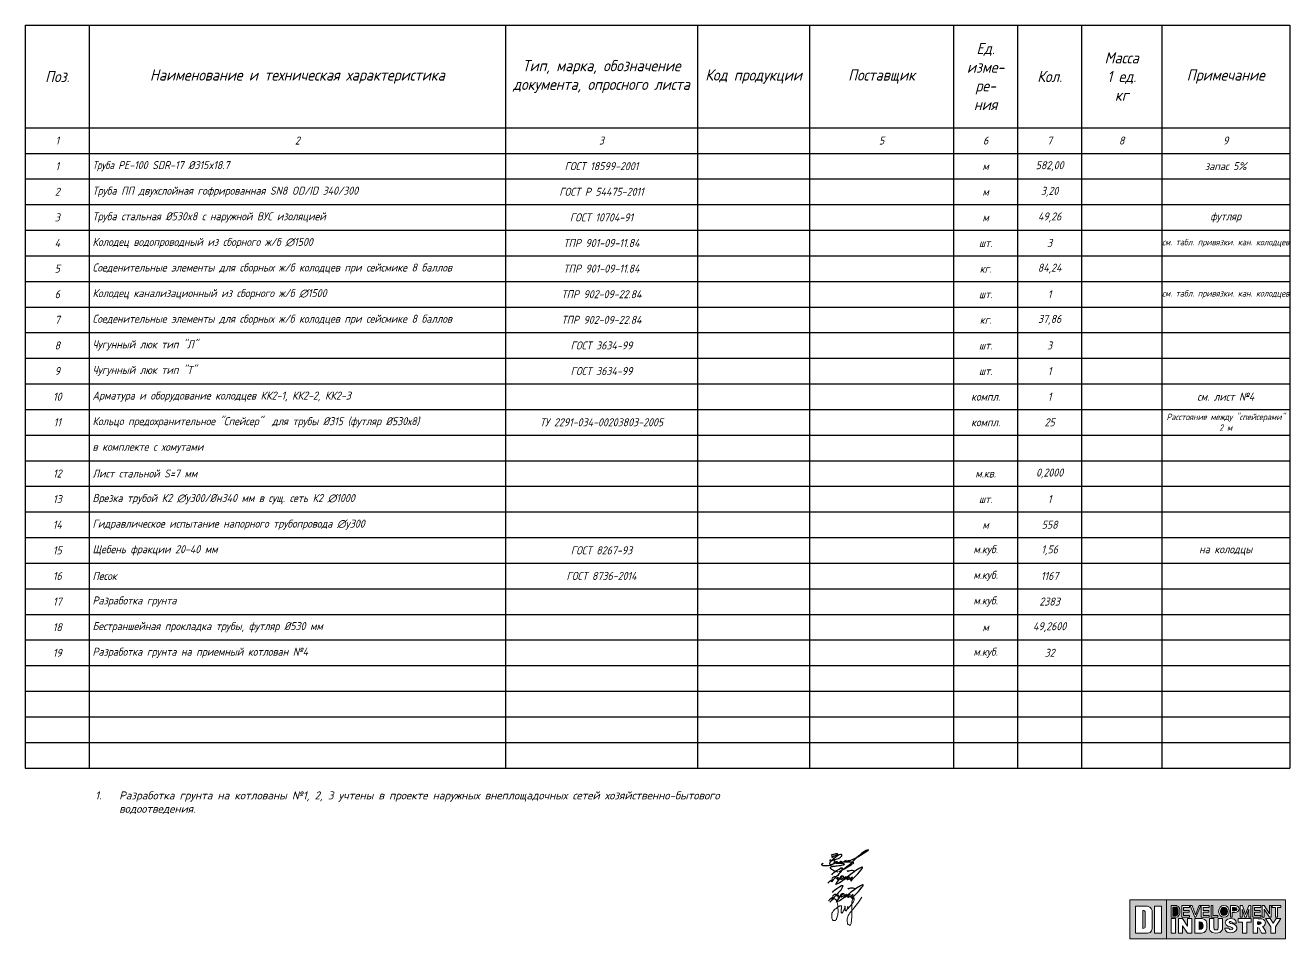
# Model space of a CAD drawing. Header units: millimetres. Extents: x 41097286 to 44249727, y 21258419 to 22595975.
# Drawn here: x 43472605 to 43670105, y 21995593 to 22138246 of the extents above; entities that cross this region are included whole.
import ezdxf

# ---------------------------------------------------------------- set-up
doc = ezdxf.new("R2010")
doc.units = ezdxf.units.MM
for name, color, linetype in [('ВК_text', 7, 'Continuous'), ('Слой 2', 7, 'Continuous'), ('ШРИФТЫ', 7, 'Continuous')]:
    doc.layers.add(name, color=color, linetype=linetype)
doc.styles.add('note', font='isocpeur.ttf', dxfattribs={"width": 0.9, "oblique": 15})
doc.styles.get("Standard").update_dxf_attribs({"font": 'isocpeui.ttf'})

# ---------------------------------------------------------------- blocks, each defined once
blk = doc.blocks.new('DI')
at = {"layer": 'Слой 2', "true_color": 0xf7931d}
h = blk.add_hatch(color=30, dxfattribs=at)
h.dxf.hatch_style = 2
h.paths.add_polyline_path([(-1796, 420), (-1796, -450), (-975, -450), (-975, 420)])
edge = h.paths.add_edge_path()
edge.add_spline(control_points=[(-1300, -226), (-1300, -226), (-1303, -324), (-1401, -324), (-1498, -324), (-1668, -324), (-1668, -324), (-1668, -324), (-1668, 277), (-1668, 277), (-1668, 277), (-1399, 277), (-1399, 277), (-1399, 277), (-1300, 255), (-1300, 186), (-1300, 116), (-1300, -226), (-1300, -226)], knot_values=[0, 0, 0, 0, 1, 1, 1, 2, 2, 2, 3, 3, 3, 4, 4, 4, 5, 5, 5, 6, 6, 6, 6], degree=3, periodic=0)
h.paths.add_polyline_path([(-1087, -324), (-1243, -324), (-1243, 277), (-1087, 277)])
at = {"layer": 'Слой 2', "true_color": 0x231f20}
h = blk.add_hatch(color=250, dxfattribs=at)
h.dxf.hatch_style = 2
h.paths.add_polyline_path([(-975, 420), (-975, -450), (1699, -450), (1699, 420)])
h.paths.add_polyline_path([(1176, 292), (1217, 292), (1335, 110), (1335, 292), (1373, 292), (1373, 32), (1338, 32), (1217, 215), (1217, 32), (1176, 32)])
h.paths.add_polyline_path([(682, 292), (732, 292), (800, 97), (874, 292), (916, 292), (916, 32), (877, 32), (877, 215), (815, 32), (787, 32), (722, 215), (722, 32), (682, 32)])
edge = h.paths.add_edge_path()
edge.add_spline(control_points=[(465, 292), (465, 292), (583, 292), (583, 292), (583, 292), (654, 282), (654, 225), (654, 167), (623, 138), (551, 139), (502, 140), (502, 140), (502, 140), (502, 140), (502, 32), (502, 32), (502, 32), (465, 32), (465, 32), (465, 32), (465, 292), (465, 292)], knot_values=[0, 0, 0, 0, 1, 1, 1, 2, 2, 2, 3, 3, 3, 4, 4, 4, 5, 5, 5, 6, 6, 6, 7, 7, 7, 7], degree=3, periodic=0)
h.paths.add_polyline_path([(28, 292), (66, 292), (66, 69), (177, 69), (177, 32), (28, 32)])
h.paths.add_polyline_path([(-401, 292), (-326, 86), (-242, 292), (-203, 292), (-313, 32), (-339, 32), (-442, 292)])
h.paths.add_polyline_path([(-634, 292), (-457, 292), (-457, 252), (-596, 251), (-596, 186), (-466, 186), (-466, 146), (-596, 146), (-596, 69), (-457, 69), (-457, 32), (-634, 32)])
h.paths.add_polyline_path([(-775, -324), (-872, -324), (-872, 1), (-775, 1)])
edge = h.paths.add_edge_path()
edge.add_spline(control_points=[(-761, 32), (-830, 32), (-872, 32), (-872, 32), (-872, 32), (-872, 292), (-872, 292), (-872, 292), (-753, 292), (-753, 292), (-753, 292), (-678, 277), (-678, 207), (-678, 136), (-678, 112), (-678, 112), (-678, 112), (-693, 32), (-761, 32)], knot_values=[0, 0, 0, 0, 1, 1, 1, 2, 2, 2, 3, 3, 3, 4, 4, 4, 5, 5, 5, 6, 6, 6, 6], degree=3, periodic=0)
h.paths.add_polyline_path([(-409, -324), (-500, -324), (-612, -162), (-612, -324), (-704, -324), (-704, 1), (-615, 1), (-500, -172), (-500, 1), (-409, 1)])
edge = h.paths.add_edge_path()
edge.add_spline(control_points=[(-68, -224), (-68, -224), (-90, -324), (-186, -324), (-282, -324), (-342, -324), (-342, -324), (-342, -324), (-342, 0), (-342, 0), (-342, 0), (-173, 0), (-173, 0), (-173, 0), (-68, -18), (-68, -106), (-68, -194), (-68, -224), (-68, -224)], knot_values=[0, 0, 0, 0, 1, 1, 1, 2, 2, 2, 3, 3, 3, 4, 4, 4, 5, 5, 5, 6, 6, 6, 6], degree=3, periodic=0)
h.paths.add_polyline_path([(-16, 252), (-155, 251), (-155, 186), (-26, 186), (-26, 146), (-155, 146), (-155, 69), (-16, 69), (-16, 32), (-193, 32), (-193, 292), (-16, 292)])
edge = h.paths.add_edge_path()
edge.add_spline(control_points=[(282, -225), (282, -225), (282, -324), (136, -324), (-10, -324), (-10, -225), (-10, -225), (-10, -225), (-10, 0), (-10, 0), (-10, 0), (88, 0), (88, 0), (88, 0), (88, -149), (88, -202), (88, -255), (136, -254), (136, -254), (136, -254), (185, -255), (185, -202), (185, -149), (185, 0), (185, 0), (185, 0), (282, 0), (282, 0), (282, 0), (282, -225), (282, -225)], knot_values=[0, 0, 0, 0, 1, 1, 1, 2, 2, 2, 3, 3, 3, 4, 4, 4, 5, 5, 5, 6, 6, 6, 7, 7, 7, 8, 8, 8, 9, 9, 9, 10, 10, 10, 10], degree=3, periodic=0)
edge = h.paths.add_edge_path()
edge.add_spline(control_points=[(196, 164), (196, 237), (250, 296), (316, 296), (383, 296), (436, 237), (436, 164), (436, 91), (383, 32), (316, 32), (250, 32), (196, 91), (196, 164)], knot_values=[0, 0, 0, 0, 1, 1, 1, 2, 2, 2, 3, 3, 3, 4, 4, 4, 4], degree=3, periodic=0)
edge = h.paths.add_edge_path()
edge.add_spline(control_points=[(608, -212), (606, -232), (594, -321), (463, -321), (332, -321), (334, -212), (334, -212), (334, -212), (426, -210), (426, -210), (426, -210), (437, -253), (471, -254), (518, -254), (513, -228), (513, -228), (513, -228), (521, -198), (463, -184), (361, -184), (345, -93), (345, -93), (345, -93), (346, 1), (471, 1), (596, 1), (595, -99), (595, -99), (595, -99), (505, -99), (505, -99), (505, -99), (507, -67), (471, -63), (435, -58), (443, -67), (437, -76), (431, -86), (427, -104), (504, -116), (582, -116), (609, -192), (608, -212)], knot_values=[0, 0, 0, 0, 1, 1, 1, 2, 2, 2, 3, 3, 3, 4, 4, 4, 5, 5, 5, 6, 6, 6, 7, 7, 7, 8, 8, 8, 9, 9, 9, 10, 10, 10, 11, 11, 11, 12, 12, 12, 13, 13, 13, 14, 14, 14, 14], degree=3, periodic=0)
h.paths.add_polyline_path([(924, -81), (826, -81), (826, -324), (779, -324), (732, -324), (732, -81), (634, -81), (634, 0), (779, 0), (924, 0)])
h.paths.add_polyline_path([(962, 292), (1140, 292), (1140, 252), (1000, 251), (1000, 186), (1130, 186), (1130, 146), (1000, 146), (1000, 69), (1140, 69), (1140, 32), (962, 32)])
edge = h.paths.add_edge_path()
edge.add_spline(control_points=[(1157, -324), (1157, -324), (1118, -196), (1071, -196), (1071, -236), (1071, -324), (1071, -324), (1071, -324), (969, -324), (969, -324), (969, -324), (969, -321), (969, -321), (969, -321), (969, 0), (969, 0), (969, 0), (1082, -1), (1082, -1), (1082, -1), (1155, 6), (1200, -19), (1223, -31), (1247, -63), (1247, -92), (1247, -109), (1242, -126), (1234, -138), (1214, -171), (1181, -180), (1181, -180), (1181, -180), (1254, -258), (1259, -324), (1196, -324), (1157, -324), (1157, -324)], knot_values=[0, 0, 0, 0, 1, 1, 1, 2, 2, 2, 3, 3, 3, 4, 4, 4, 5, 5, 5, 6, 6, 6, 7, 7, 7, 8, 8, 8, 9, 9, 9, 10, 10, 10, 11, 11, 11, 12, 12, 12, 12], degree=3, periodic=0)
h.paths.add_polyline_path([(1473, -181), (1473, -324), (1422, -324), (1371, -324), (1371, -181), (1248, 1), (1356, 1), (1422, -99), (1488, 1), (1596, 1)])
h.paths.add_polyline_path([(1596, 254), (1516, 254), (1516, 32), (1474, 32), (1474, 254), (1399, 254), (1399, 292), (1596, 292)])
at = {"layer": 'Слой 2', "true_color": 0xf7931d}
h = blk.add_hatch(color=30, dxfattribs=at)
h.dxf.hatch_style = 2
edge = h.paths.add_edge_path()
edge.add_spline(control_points=[(-1508, 186), (-1508, 186), (-1508, -223), (-1508, -223), (-1460, -223), (-1457, -193), (-1457, -193), (-1457, -193), (-1457, 119), (-1457, 156), (-1457, 192), (-1508, 186), (-1508, 186)], knot_values=[0, 0, 0, 0, 1, 1, 1, 2, 2, 2, 3, 3, 3, 4, 4, 4, 4], degree=3, periodic=0)
at = {"layer": 'Слой 2', "true_color": 0x231f20}
h = blk.add_hatch(color=250, dxfattribs=at)
h.dxf.hatch_style = 2
edge = h.paths.add_edge_path()
edge.add_spline(control_points=[(-758, 258), (-758, 258), (-836, 258), (-836, 258), (-836, 258), (-836, 66), (-836, 66), (-836, 66), (-808, 66), (-764, 66), (-719, 66), (-709, 125), (-709, 125), (-709, 125), (-709, 143), (-709, 195), (-709, 247), (-758, 258), (-758, 258)], knot_values=[0, 0, 0, 0, 1, 1, 1, 2, 2, 2, 3, 3, 3, 4, 4, 4, 5, 5, 5, 6, 6, 6, 6], degree=3, periodic=0)
h = blk.add_hatch(color=250, dxfattribs=at)
h.dxf.hatch_style = 2
edge = h.paths.add_edge_path()
edge.add_spline(control_points=[(316, 260), (274, 260), (240, 217), (240, 164), (240, 111), (274, 68), (316, 68), (358, 68), (392, 111), (392, 164), (392, 217), (358, 260), (316, 260)], knot_values=[0, 0, 0, 0, 1, 1, 1, 2, 2, 2, 3, 3, 3, 4, 4, 4, 4], degree=3, periodic=0)
h = blk.add_hatch(color=250, dxfattribs=at)
h.dxf.hatch_style = 2
edge = h.paths.add_edge_path()
edge.add_spline(control_points=[(614, 214), (614, 266), (504, 250), (504, 250), (504, 250), (504, 177), (504, 177), (504, 177), (614, 161), (614, 214)], knot_values=[0, 0, 0, 0, 1, 1, 1, 2, 2, 2, 3, 3, 3, 3], degree=3, periodic=0)
h = blk.add_hatch(color=250, dxfattribs=at)
h.dxf.hatch_style = 2
edge = h.paths.add_edge_path()
edge.add_spline(control_points=[(-244, -72), (-244, -72), (-244, -244), (-244, -244), (-172, -244), (-155, -219), (-155, -158), (-155, -57), (-244, -72), (-244, -72)], knot_values=[0, 0, 0, 0, 1, 1, 1, 2, 2, 2, 3, 3, 3, 3], degree=3, periodic=0)
h = blk.add_hatch(color=250, dxfattribs=at)
h.dxf.hatch_style = 2
edge = h.paths.add_edge_path()
edge.add_spline(control_points=[(1068, -71), (1068, -71), (1068, -127), (1068, -127), (1068, -127), (1151, -138), (1151, -99), (1151, -60), (1068, -71), (1068, -71)], knot_values=[0, 0, 0, 0, 1, 1, 1, 2, 2, 2, 3, 3, 3, 3], degree=3, periodic=0)
at = {"layer": 'Слой 2', "lineweight": 0}
for points in [[(-1796, 420), (-1796, -450), (-975, -450), (-975, 420), (-1796, 420)], [(-975, 420), (-975, -450), (1699, -450), (1699, 420), (-975, 420)], [(-634, 292), (-457, 292), (-457, 252), (-596, 251), (-596, 186), (-466, 186), (-466, 146), (-596, 146), (-596, 69), (-457, 69), (-457, 32), (-634, 32), (-634, 292)], [(-401, 292), (-326, 86), (-242, 292), (-203, 292), (-313, 32), (-339, 32), (-442, 292), (-401, 292)], [(-16, 252), (-155, 251), (-155, 186), (-26, 186), (-26, 146), (-155, 146), (-155, 69), (-16, 69), (-16, 32), (-193, 32), (-193, 292), (-16, 292), (-16, 252)], [(28, 292), (66, 292), (66, 69), (177, 69), (177, 32), (28, 32), (28, 292)], [(682, 292), (732, 292), (800, 97), (874, 292), (916, 292), (916, 32), (877, 32), (877, 215), (815, 32), (787, 32), (722, 215), (722, 32), (682, 32), (682, 292)], [(962, 292), (1140, 292), (1140, 252), (1000, 251), (1000, 186), (1130, 186), (1130, 146), (1000, 146), (1000, 69), (1140, 69), (1140, 32), (962, 32), (962, 292)], [(1176, 292), (1217, 292), (1335, 110), (1335, 292), (1373, 292), (1373, 32), (1338, 32), (1217, 215), (1217, 32), (1176, 32), (1176, 292)], [(1596, 254), (1516, 254), (1516, 32), (1474, 32), (1474, 254), (1399, 254), (1399, 292), (1596, 292), (1596, 254)], [(-1087, -324), (-1243, -324), (-1243, 277), (-1087, 277), (-1087, -324)], [(-775, -324), (-872, -324), (-872, 1), (-775, 1), (-775, -324)], [(-409, -324), (-500, -324), (-612, -162), (-612, -324), (-704, -324), (-704, 1), (-615, 1), (-500, -172), (-500, 1), (-409, 1), (-409, -324)], [(924, -81), (826, -81), (826, -324), (779, -324), (732, -324), (732, -81), (634, -81), (634, 0), (779, 0), (924, 0), (924, -81)], [(1473, -181), (1473, -324), (1422, -324), (1371, -324), (1371, -181), (1248, 1), (1356, 1), (1422, -99), (1488, 1), (1596, 1), (1473, -181)]]:
    blk.add_lwpolyline(points, dxfattribs=at)
for points, knots in [([(-761, 32), (-830, 32), (-872, 32), (-872, 32), (-872, 32), (-872, 292), (-872, 292), (-872, 292), (-753, 292), (-753, 292), (-753, 292), (-678, 277), (-678, 207), (-678, 136), (-678, 112), (-678, 112), (-678, 112), (-693, 32), (-761, 32)], [0, 0, 0, 0, 1, 1, 1, 2, 2, 2, 3, 3, 3, 4, 4, 4, 5, 5, 5, 6, 6, 6, 6]), ([(196, 164), (196, 237), (250, 296), (316, 296), (383, 296), (436, 237), (436, 164), (436, 91), (383, 32), (316, 32), (250, 32), (196, 91), (196, 164)], [0, 0, 0, 0, 1, 1, 1, 2, 2, 2, 3, 3, 3, 4, 4, 4, 4]), ([(465, 292), (465, 292), (583, 292), (583, 292), (583, 292), (654, 282), (654, 225), (654, 167), (623, 138), (551, 139), (502, 140), (502, 140), (502, 140), (502, 140), (502, 32), (502, 32), (502, 32), (465, 32), (465, 32), (465, 32), (465, 292), (465, 292)], [0, 0, 0, 0, 1, 1, 1, 2, 2, 2, 3, 3, 3, 4, 4, 4, 5, 5, 5, 6, 6, 6, 7, 7, 7, 7]), ([(-1300, -226), (-1300, -226), (-1303, -324), (-1401, -324), (-1498, -324), (-1668, -324), (-1668, -324), (-1668, -324), (-1668, 277), (-1668, 277), (-1668, 277), (-1399, 277), (-1399, 277), (-1399, 277), (-1300, 255), (-1300, 186), (-1300, 116), (-1300, -226), (-1300, -226)], [0, 0, 0, 0, 1, 1, 1, 2, 2, 2, 3, 3, 3, 4, 4, 4, 5, 5, 5, 6, 6, 6, 6]), ([(-1508, 186), (-1508, 186), (-1508, -223), (-1508, -223), (-1460, -223), (-1457, -193), (-1457, -193), (-1457, -193), (-1457, 119), (-1457, 156), (-1457, 192), (-1508, 186), (-1508, 186)], [0, 0, 0, 0, 1, 1, 1, 2, 2, 2, 3, 3, 3, 4, 4, 4, 4]), ([(-758, 258), (-758, 258), (-836, 258), (-836, 258), (-836, 258), (-836, 66), (-836, 66), (-836, 66), (-808, 66), (-764, 66), (-719, 66), (-709, 125), (-709, 125), (-709, 125), (-709, 143), (-709, 195), (-709, 247), (-758, 258), (-758, 258)], [0, 0, 0, 0, 1, 1, 1, 2, 2, 2, 3, 3, 3, 4, 4, 4, 5, 5, 5, 6, 6, 6, 6]), ([(-68, -224), (-68, -224), (-90, -324), (-186, -324), (-282, -324), (-342, -324), (-342, -324), (-342, -324), (-342, 0), (-342, 0), (-342, 0), (-173, 0), (-173, 0), (-173, 0), (-68, -18), (-68, -106), (-68, -194), (-68, -224), (-68, -224)], [0, 0, 0, 0, 1, 1, 1, 2, 2, 2, 3, 3, 3, 4, 4, 4, 5, 5, 5, 6, 6, 6, 6]), ([(282, -225), (282, -225), (282, -324), (136, -324), (-10, -324), (-10, -225), (-10, -225), (-10, -225), (-10, 0), (-10, 0), (-10, 0), (88, 0), (88, 0), (88, 0), (88, -149), (88, -202), (88, -255), (136, -254), (136, -254), (136, -254), (185, -255), (185, -202), (185, -149), (185, 0), (185, 0), (185, 0), (282, 0), (282, 0), (282, 0), (282, -225), (282, -225)], [0, 0, 0, 0, 1, 1, 1, 2, 2, 2, 3, 3, 3, 4, 4, 4, 5, 5, 5, 6, 6, 6, 7, 7, 7, 8, 8, 8, 9, 9, 9, 10, 10, 10, 10]), ([(316, 260), (274, 260), (240, 217), (240, 164), (240, 111), (274, 68), (316, 68), (358, 68), (392, 111), (392, 164), (392, 217), (358, 260), (316, 260)], [0, 0, 0, 0, 1, 1, 1, 2, 2, 2, 3, 3, 3, 4, 4, 4, 4]), ([(608, -212), (606, -232), (594, -321), (463, -321), (332, -321), (334, -212), (334, -212), (334, -212), (426, -210), (426, -210), (426, -210), (437, -253), (471, -254), (518, -254), (513, -228), (513, -228), (513, -228), (521, -198), (463, -184), (361, -184), (345, -93), (345, -93), (345, -93), (346, 1), (471, 1), (596, 1), (595, -99), (595, -99), (595, -99), (505, -99), (505, -99), (505, -99), (507, -67), (471, -63), (435, -58), (443, -67), (437, -76), (431, -86), (427, -104), (504, -116), (582, -116), (609, -192), (608, -212)], [0, 0, 0, 0, 1, 1, 1, 2, 2, 2, 3, 3, 3, 4, 4, 4, 5, 5, 5, 6, 6, 6, 7, 7, 7, 8, 8, 8, 9, 9, 9, 10, 10, 10, 11, 11, 11, 12, 12, 12, 13, 13, 13, 14, 14, 14, 14]), ([(614, 214), (614, 266), (504, 250), (504, 250), (504, 250), (504, 177), (504, 177), (504, 177), (614, 161), (614, 214)], [0, 0, 0, 0, 1, 1, 1, 2, 2, 2, 3, 3, 3, 3]), ([(1157, -324), (1157, -324), (1118, -196), (1071, -196), (1071, -236), (1071, -324), (1071, -324), (1071, -324), (969, -324), (969, -324), (969, -324), (969, -321), (969, -321), (969, -321), (969, 0), (969, 0), (969, 0), (1082, -1), (1082, -1), (1082, -1), (1155, 6), (1200, -19), (1223, -31), (1247, -63), (1247, -92), (1247, -109), (1242, -126), (1234, -138), (1214, -171), (1181, -180), (1181, -180), (1181, -180), (1254, -258), (1259, -324), (1196, -324), (1157, -324), (1157, -324)], [0, 0, 0, 0, 1, 1, 1, 2, 2, 2, 3, 3, 3, 4, 4, 4, 5, 5, 5, 6, 6, 6, 7, 7, 7, 8, 8, 8, 9, 9, 9, 10, 10, 10, 11, 11, 11, 12, 12, 12, 12]), ([(-244, -72), (-244, -72), (-244, -244), (-244, -244), (-172, -244), (-155, -219), (-155, -158), (-155, -57), (-244, -72), (-244, -72)], [0, 0, 0, 0, 1, 1, 1, 2, 2, 2, 3, 3, 3, 3]), ([(1068, -71), (1068, -71), (1068, -127), (1068, -127), (1068, -127), (1151, -138), (1151, -99), (1151, -60), (1068, -71), (1068, -71)], [0, 0, 0, 0, 1, 1, 1, 2, 2, 2, 3, 3, 3, 3])]:
    blk.add_open_spline(points, degree=3, knots=knots, dxfattribs=at)
blk = doc.blocks.new('5')
at = {"color": 160, "lineweight": 9}
for points in [[(39.23, -189.08), (39.76, -188.41), (40.36, -187.75), (41.66, -186.81), (42.34, -186.4), (43.34, -185.76), (44.34, -185.16), (44.67, -185.03), (44.9, -185.04), (45.04, -185.15), (45.1, -185.32), (45.09, -185.58), (45.02, -185.86), (44.86, -186.29), (44.45, -187.02), (43.98, -187.68), (43.24, -188.58), (42.57, -189.39), (41.87, -190.09), (40.04, -191.87), (38.96, -193.07), (39.29, -192.63), (39.49, -192.28), (39.54, -192.07), (39.53, -191.95), (39.47, -191.93), (39.41, -191.94), (39.19, -192.04), (38.24, -192.76), (37.74, -193.14), (37.02, -193.85)], [(41.82, -191.26), (41.9, -191.01), (42.01, -190.89), (42.19, -190.73), (42.45, -190.62), (42.6, -190.56), (42.78, -190.55), (42.84, -190.58), (42.85, -190.64), (42.76, -190.73), (42.53, -190.92), (42.39, -191.03), (42.27, -191.24), (42.25, -191.4), (42.29, -191.55), (42.43, -191.58), (42.58, -191.57), (42.78, -191.49), (43.73, -191.03), (44.29, -190.72), (44.73, -190.47), (45.11, -189.89), (44.4, -190.66), (44.15, -191.16), (44.08, -191.37), (44.14, -191.52), (44.31, -191.59), (44.49, -191.57), (44.72, -191.48), (45.27, -191.2), (47.37, -190.1), (46.71, -190.79), (46.34, -191.29), (46.22, -191.59), (46.28, -191.75), (46.46, -191.75), (46.7, -191.64), (48.27, -190.85), (49.25, -190.15), (48.37, -190.92), (48.01, -191.31), (47.87, -191.64), (47.92, -191.76), (48.15, -191.8), (48.37, -191.73), (49.17, -191.35), (50.97, -190.29), (49.98, -191.13), (49.68, -191.48), (49.63, -191.73), (49.78, -191.86), (50.01, -191.81), (50.32, -191.69), (51.49, -191.2), (50.64, -191.82), (50.28, -192.18), (50.16, -192.37), (50.22, -192.48), (50.36, -192.47), (50.48, -192.38), (51.49, -191.2), (53.1, -189.55), (54.16, -188.46), (55.03, -187.41), (56, -186.15), (56.53, -185.47), (56.74, -185.12), (56.82, -184.86), (56.78, -184.77), (56.65, -184.73), (56.32, -184.77), (55.96, -184.89), (55.16, -185.31), (52.92, -186.63), (51.25, -187.88), (49.8, -188.97), (47.81, -190.6), (45.44, -192.38), (44.48, -193.01), (43.57, -193.59), (42.83, -194.01), (42.17, -194.3), (41.51, -194.54), (41.97, -193.88), (43.38, -191.8), (44.09, -190.6), (44.38, -190.05), (44.56, -189.85), (44.76, -189.74), (45.04, -189.65), (45.29, -189.63), (45.51, -189.71), (45.68, -189.88), (45.76, -190.12), (45.77, -190.4), (45.81, -190.55), (45.86, -190.69), (45.97, -190.87), (46.25, -190.99), (46.61, -191.04), (46.92, -191)], [(47.96, -186.69), (48.2, -186.89), (48.49, -186.92), (48.76, -186.88), (49.18, -186.72), (49.69, -186.53), (50.36, -186.48), (50.78, -186.45), (51.36, -186.62), (51.82, -186.75)], [(39.35, -191.18), (39.63, -190.79), (40.03, -190.49), (40.34, -190.27), (40.67, -190.11), (41, -190), (41.19, -190), (41.32, -190.12), (41.34, -190.26), (41.39, -190.56)]]:
    blk.add_lwpolyline(points, dxfattribs=at)
at = {"color": 160}
for points in [[(39.23, -189.08), (39.76, -188.41), (40.36, -187.75), (41.66, -186.81), (42.34, -186.4), (43.34, -185.76), (44.34, -185.16), (44.67, -185.03), (44.9, -185.04), (45.04, -185.15), (45.1, -185.32), (45.09, -185.58), (45.02, -185.86), (44.86, -186.29), (44.45, -187.02), (43.98, -187.68), (43.24, -188.58), (42.57, -189.39), (41.87, -190.09), (40.04, -191.87), (38.96, -193.07), (39.29, -192.63), (39.49, -192.28), (39.54, -192.07), (39.53, -191.95), (39.47, -191.93), (39.41, -191.94), (39.19, -192.04), (38.24, -192.76), (37.74, -193.14), (37.02, -193.85)], [(41.82, -191.26), (41.9, -191.01), (42.01, -190.89), (42.19, -190.73), (42.45, -190.62), (42.6, -190.56), (42.78, -190.55), (42.84, -190.58), (42.85, -190.64), (42.76, -190.73), (42.53, -190.92), (42.39, -191.03), (42.27, -191.24), (42.25, -191.4), (42.29, -191.55), (42.43, -191.58), (42.58, -191.57), (42.78, -191.49), (43.73, -191.03), (44.29, -190.72), (44.73, -190.47), (45.11, -189.89), (44.4, -190.66), (44.15, -191.16), (44.08, -191.37), (44.14, -191.52), (44.31, -191.59), (44.49, -191.57), (44.72, -191.48), (45.27, -191.2), (47.37, -190.1), (46.71, -190.79), (46.34, -191.29), (46.22, -191.59), (46.28, -191.75), (46.46, -191.75), (46.7, -191.64), (48.27, -190.85), (49.25, -190.15), (48.37, -190.92), (48.01, -191.31), (47.87, -191.64), (47.92, -191.76), (48.15, -191.8), (48.37, -191.73), (49.17, -191.35), (50.97, -190.29), (49.98, -191.13), (49.68, -191.48), (49.63, -191.73), (49.78, -191.86), (50.01, -191.81), (50.32, -191.69), (51.49, -191.2), (50.64, -191.82), (50.28, -192.18), (50.16, -192.37), (50.22, -192.48), (50.36, -192.47), (50.48, -192.38), (51.49, -191.2), (53.1, -189.55), (54.16, -188.46), (55.03, -187.41), (56, -186.15), (56.53, -185.47), (56.74, -185.12), (56.82, -184.86), (56.78, -184.77), (56.65, -184.73), (56.32, -184.77), (55.96, -184.89), (55.16, -185.31), (52.92, -186.63), (51.25, -187.88), (49.8, -188.97), (47.81, -190.6), (45.44, -192.38), (44.48, -193.01), (43.57, -193.59), (42.83, -194.01), (42.17, -194.3), (41.51, -194.54), (41.97, -193.88), (43.38, -191.8), (44.09, -190.6), (44.38, -190.05), (44.56, -189.85), (44.76, -189.74), (45.04, -189.65), (45.29, -189.63), (45.51, -189.71), (45.68, -189.88), (45.76, -190.12), (45.77, -190.4), (45.81, -190.55), (45.86, -190.69), (45.97, -190.87), (46.25, -190.99), (46.61, -191.04), (46.92, -191)], [(47.96, -186.69), (48.2, -186.89), (48.49, -186.92), (48.76, -186.88), (49.18, -186.72), (49.69, -186.53), (50.36, -186.48), (50.78, -186.45), (51.36, -186.62), (51.82, -186.75)], [(39.35, -191.18), (39.63, -190.79), (40.03, -190.49), (40.34, -190.27), (40.67, -190.11), (41, -190), (41.19, -190), (41.32, -190.12), (41.34, -190.26), (41.39, -190.56)]]:
    blk.add_lwpolyline(points, dxfattribs=at)
blk = doc.blocks.new('6')
at = {"color": 150, "lineweight": 9}
for points in [[(226.89, -190.1), (227.38, -189.81), (227.7, -189.66), (228.33, -189.46), (229.17, -189.28), (229.79, -189.18), (230.19, -189.16), (230.3, -189.19), (230.4, -189.23), (230.49, -189.29), (230.52, -189.36), (230.52, -189.43), (230.51, -189.52), (230.48, -189.6), (230.41, -189.72), (230.25, -189.87), (229.94, -190.1), (229.67, -190.24), (229.39, -190.4), (229.15, -190.53), (228.82, -190.66), (228.53, -190.75), (228.26, -190.81), (228, -190.86), (227.68, -190.93), (227.36, -191), (227.15, -191.04), (227.38, -191.16), (227.61, -191.33), (227.78, -191.45), (227.9, -191.55), (228.08, -191.75), (228.36, -192.1), (228.52, -192.38), (228.65, -192.78), (228.73, -193.32), (228.74, -193.65), (228.69, -194.01), (228.63, -194.31), (228.52, -194.66), (228.34, -194.95), (228.08, -195.33), (227.51, -195.79), (227.22, -195.99), (226.66, -196.15), (226.03, -196.27), (225.37, -196.34), (224.61, -196.39), (224.07, -196.45), (223.52, -196.47), (223.11, -196.46), (222.74, -196.45), (222.42, -196.39), (222.14, -196.3), (221.86, -196.2), (221.63, -196.06), (221.44, -195.9), (221.35, -195.7), (221.31, -195.52), (221.42, -195.27), (221.54, -195.14), (221.73, -195.04), (221.9, -194.95), (222.13, -194.92)], [(226.72, -193.23), (226.68, -193.11), (226.63, -193.06), (226.49, -192.99), (226.35, -192.95), (226.21, -192.98), (226.08, -193.04), (226.01, -193.18), (226.01, -193.34), (226.1, -193.43), (226.28, -193.47), (226.49, -193.46), (227.06, -193.36), (227.97, -193.15), (229.26, -192.72), (230.33, -192.36), (231.1, -192.11), (231.92, -191.65), (232.33, -191.33), (232.75, -190.93), (233.06, -190.55), (233.15, -190.34), (233.16, -190.14), (233.14, -189.99), (233.08, -189.91), (232.96, -189.81), (232.79, -189.76), (232.51, -189.73), (232.27, -189.78), (231.58, -190.01), (230.94, -190.36), (230.36, -190.72), (229.75, -191.19), (229.07, -191.72), (228.22, -192.43), (227.11, -193.47), (226.57, -194.03), (226.32, -194.29), (226.12, -194.54), (225.98, -194.78), (225.92, -195), (225.93, -195.16), (226.03, -195.35), (226.16, -195.47), (226.37, -195.56), (226.63, -195.6), (226.87, -195.6), (227.55, -195.42), (228.71, -195.06), (229.99, -194.6), (230.37, -194.41), (230.53, -194.28), (230.56, -194.22), (230.56, -194.17), (230.51, -194.13), (230.42, -194.08), (230.28, -194.06), (230.04, -194.06), (229.85, -194.08), (229.57, -194.15), (229.42, -194.22), (229.3, -194.31), (229.3, -194.44), (229.36, -194.58), (229.43, -194.65), (229.6, -194.72), (229.89, -194.81), (230.6, -194.87), (231.28, -194.83), (231.8, -194.79), (232.22, -194.79), (232.81, -194.82), (233.2, -194.85), (233.54, -194.9), (233.83, -194.98), (234.02, -195.05), (234.24, -195.17), (234.41, -195.29), (234.46, -195.43), (234.42, -195.57), (234.34, -195.68), (234.2, -195.8), (233.91, -195.93), (233.5, -196.08), (232.83, -196.26), (232.17, -196.37), (231.34, -196.48), (230.4, -196.57), (229.63, -196.67), (229, -196.72), (228.02, -196.84), (227.48, -196.91), (227.11, -196.98), (226.66, -197.09), (226.41, -197.19), (226.32, -197.34), (226.32, -197.49), (226.36, -197.67), (226.47, -197.85), (226.63, -198.03), (226.93, -198.35), (227.38, -198.61), (227.78, -198.82), (228.29, -199.03), (229.04, -199.29), (229.68, -199.51), (230.2, -199.67), (230.8, -199.85)], [(229.99, -194.6), (230.56, -194.54), (231.23, -194.38), (231.96, -194.15), (232.33, -194.04), (232.58, -193.96), (232.74, -193.9), (232.85, -193.85), (232.92, -193.8), (232.94, -193.77), (232.91, -193.74), (232.88, -193.73), (232.83, -193.75), (232.61, -193.84), (232.43, -193.91), (232.22, -193.97), (232.08, -194.01), (231.92, -194.1), (231.87, -194.22), (231.87, -194.33), (231.98, -194.37), (232.17, -194.4), (232.38, -194.39), (232.57, -194.35), (233.36, -194.18), (233.98, -193.96), (234.85, -193.59), (235.23, -193.42), (235.62, -193.32), (235.23, -193.42), (234.61, -193.69), (234.52, -193.75), (234.49, -193.83), (234.48, -193.9), (234.49, -193.95), (234.57, -194), (234.64, -194.02), (234.77, -194.04), (235.17, -194.04), (235.35, -193.99), (235.66, -193.9), (236.78, -193.48), (237.6, -193.17), (236.78, -193.48), (236.22, -193.69), (235.92, -193.83), (235.87, -193.88), (235.86, -193.92), (235.87, -193.97), (235.93, -193.99), (236.03, -193.98), (236.13, -193.95), (236.3, -193.86), (238.38, -193.04), (239.83, -192.4), (242.51, -191.12), (244.07, -190.18), (246.19, -188.78), (247.85, -187.72), (248.5, -187.24), (248.63, -187.13), (248.7, -187.03), (248.68, -186.99), (248.63, -186.98), (248.56, -186.98), (248.43, -187.01), (248.08, -187.14), (247.4, -187.47), (246.4, -188.04), (245.5, -188.65), (244.43, -189.42), (243.66, -190.04), (243.08, -190.61), (241.8, -191.76), (238.57, -194.77), (237.78, -195.51), (237.37, -195.89), (236.8, -196.32), (236.06, -196.96), (235.01, -197.77), (234.26, -198.35), (233.09, -199.18), (232.53, -199.63), (232.19, -199.85), (231.95, -199.9), (231.8, -199.86), (231.8, -199.7), (231.88, -199.58), (232.07, -199.43), (232.33, -199.26), (234.64, -198.06), (237.31, -196.55), (237.94, -196.15), (238.58, -195.73), (239.27, -195.29), (239.85, -194.98), (240.01, -194.87), (240.06, -194.79), (240.08, -194.72), (240.07, -194.67), (240.03, -194.6), (240, -194.57), (239.95, -194.53), (239.87, -194.5), (239.71, -194.43), (239.37, -194.37), (238.7, -194.31), (237.94, -194.29), (237.11, -194.27), (236.12, -194.25), (233.45, -194.15)]]:
    blk.add_lwpolyline(points, dxfattribs=at)
at = {"color": 150}
for points in [[(226.89, -190.1), (227.38, -189.81), (227.7, -189.66), (228.33, -189.46), (229.17, -189.28), (229.79, -189.18), (230.19, -189.16), (230.3, -189.19), (230.4, -189.23), (230.49, -189.29), (230.52, -189.36), (230.52, -189.43), (230.51, -189.52), (230.48, -189.6), (230.41, -189.72), (230.25, -189.87), (229.94, -190.1), (229.67, -190.24), (229.39, -190.4), (229.15, -190.53), (228.82, -190.66), (228.53, -190.75), (228.26, -190.81), (228, -190.86), (227.68, -190.93), (227.36, -191), (227.15, -191.04), (227.38, -191.16), (227.61, -191.33), (227.78, -191.45), (227.9, -191.55), (228.08, -191.75), (228.36, -192.1), (228.52, -192.38), (228.65, -192.78), (228.73, -193.32), (228.74, -193.65), (228.69, -194.01), (228.63, -194.31), (228.52, -194.66), (228.34, -194.95), (228.08, -195.33), (227.51, -195.79), (227.22, -195.99), (226.66, -196.15), (226.03, -196.27), (225.37, -196.34), (224.61, -196.39), (224.07, -196.45), (223.52, -196.47), (223.11, -196.46), (222.74, -196.45), (222.42, -196.39), (222.14, -196.3), (221.86, -196.2), (221.63, -196.06), (221.44, -195.9), (221.35, -195.7), (221.31, -195.52), (221.42, -195.27), (221.54, -195.14), (221.73, -195.04), (221.9, -194.95), (222.13, -194.92)], [(226.72, -193.23), (226.68, -193.11), (226.63, -193.06), (226.49, -192.99), (226.35, -192.95), (226.21, -192.98), (226.08, -193.04), (226.01, -193.18), (226.01, -193.34), (226.1, -193.43), (226.28, -193.47), (226.49, -193.46), (227.06, -193.36), (227.97, -193.15), (229.26, -192.72), (230.33, -192.36), (231.1, -192.11), (231.92, -191.65), (232.33, -191.33), (232.75, -190.93), (233.06, -190.55), (233.15, -190.34), (233.16, -190.14), (233.14, -189.99), (233.08, -189.91), (232.96, -189.81), (232.79, -189.76), (232.51, -189.73), (232.27, -189.78), (231.58, -190.01), (230.94, -190.36), (230.36, -190.72), (229.75, -191.19), (229.07, -191.72), (228.22, -192.43), (227.11, -193.47), (226.57, -194.03), (226.32, -194.29), (226.12, -194.54), (225.98, -194.78), (225.92, -195), (225.93, -195.16), (226.03, -195.35), (226.16, -195.47), (226.37, -195.56), (226.63, -195.6), (226.87, -195.6), (227.55, -195.42), (228.71, -195.06), (229.99, -194.6), (230.37, -194.41), (230.53, -194.28), (230.56, -194.22), (230.56, -194.17), (230.51, -194.13), (230.42, -194.08), (230.28, -194.06), (230.04, -194.06), (229.85, -194.08), (229.57, -194.15), (229.42, -194.22), (229.3, -194.31), (229.3, -194.44), (229.36, -194.58), (229.43, -194.65), (229.6, -194.72), (229.89, -194.81), (230.6, -194.87), (231.28, -194.83), (231.8, -194.79), (232.22, -194.79), (232.81, -194.82), (233.2, -194.85), (233.54, -194.9), (233.83, -194.98), (234.02, -195.05), (234.24, -195.17), (234.41, -195.29), (234.46, -195.43), (234.42, -195.57), (234.34, -195.68), (234.2, -195.8), (233.91, -195.93), (233.5, -196.08), (232.83, -196.26), (232.17, -196.37), (231.34, -196.48), (230.4, -196.57), (229.63, -196.67), (229, -196.72), (228.02, -196.84), (227.48, -196.91), (227.11, -196.98), (226.66, -197.09), (226.41, -197.19), (226.32, -197.34), (226.32, -197.49), (226.36, -197.67), (226.47, -197.85), (226.63, -198.03), (226.93, -198.35), (227.38, -198.61), (227.78, -198.82), (228.29, -199.03), (229.04, -199.29), (229.68, -199.51), (230.2, -199.67), (230.8, -199.85)], [(229.99, -194.6), (230.56, -194.54), (231.23, -194.38), (231.96, -194.15), (232.33, -194.04), (232.58, -193.96), (232.74, -193.9), (232.85, -193.85), (232.92, -193.8), (232.94, -193.77), (232.91, -193.74), (232.88, -193.73), (232.83, -193.75), (232.61, -193.84), (232.43, -193.91), (232.22, -193.97), (232.08, -194.01), (231.92, -194.1), (231.87, -194.22), (231.87, -194.33), (231.98, -194.37), (232.17, -194.4), (232.38, -194.39), (232.57, -194.35), (233.36, -194.18), (233.98, -193.96), (234.85, -193.59), (235.23, -193.42), (235.62, -193.32), (235.23, -193.42), (234.61, -193.69), (234.52, -193.75), (234.49, -193.83), (234.48, -193.9), (234.49, -193.95), (234.57, -194), (234.64, -194.02), (234.77, -194.04), (235.17, -194.04), (235.35, -193.99), (235.66, -193.9), (236.78, -193.48), (237.6, -193.17), (236.78, -193.48), (236.22, -193.69), (235.92, -193.83), (235.87, -193.88), (235.86, -193.92), (235.87, -193.97), (235.93, -193.99), (236.03, -193.98), (236.13, -193.95), (236.3, -193.86), (238.38, -193.04), (239.83, -192.4), (242.51, -191.12), (244.07, -190.18), (246.19, -188.78), (247.85, -187.72), (248.5, -187.24), (248.63, -187.13), (248.7, -187.03), (248.68, -186.99), (248.63, -186.98), (248.56, -186.98), (248.43, -187.01), (248.08, -187.14), (247.4, -187.47), (246.4, -188.04), (245.5, -188.65), (244.43, -189.42), (243.66, -190.04), (243.08, -190.61), (241.8, -191.76), (238.57, -194.77), (237.78, -195.51), (237.37, -195.89), (236.8, -196.32), (236.06, -196.96), (235.01, -197.77), (234.26, -198.35), (233.09, -199.18), (232.53, -199.63), (232.19, -199.85), (231.95, -199.9), (231.8, -199.86), (231.8, -199.7), (231.88, -199.58), (232.07, -199.43), (232.33, -199.26), (234.64, -198.06), (237.31, -196.55), (237.94, -196.15), (238.58, -195.73), (239.27, -195.29), (239.85, -194.98), (240.01, -194.87), (240.06, -194.79), (240.08, -194.72), (240.07, -194.67), (240.03, -194.6), (240, -194.57), (239.95, -194.53), (239.87, -194.5), (239.71, -194.43), (239.37, -194.37), (238.7, -194.31), (237.94, -194.29), (237.11, -194.27), (236.12, -194.25), (233.45, -194.15)]]:
    blk.add_lwpolyline(points, dxfattribs=at)
blk = doc.blocks.new('подпись')
at = {"lineweight": 18, "ltscale": 75}
for p, q in [((-396, 381), (-377, 401)), ((-377, 401), (-348, 429)), ((-348, 429), (-329, 448)), ((-329, 448), (-301, 477)), ((-301, 477), (-282, 496)), ((-282, 496), (-196, 553)), ((-196, 553), (-167, 572)), ((-167, 572), (-129, 591)), ((-129, 591), (-72, 591)), ((-72, 591), (-52, 582)), ((-52, 582), (-43, 563)), ((-43, 563), (-24, 544)), ((-24, 544), (-5, 525)), ((-24, -19), (24, 19)), ((-5, 525), (5, 496)), ((5, 496), (24, 467)), ((24, 467), (43, 429)), ((24, 19), (72, 57)), ((43, 429), (62, 353)), ((62, 353), (81, 296)), ((72, 57), (167, 114)), ((81, 296), (100, 181)), ((100, 181), (100, 114)), ((100, 114), (110, 48)), ((110, 48), (110, -29)), ((167, 114), (205, 134)), ((205, 134), (234, 153)), ((234, 153), (262, 153)), ((262, 153), (282, 162)), ((282, 162), (320, 162)), ((320, 162), (339, 143)), ((339, 48), (329, 19)), ((329, 19), (329, -19)), ((339, 143), (339, 48)), ((520, -19), (539, 10)), ((539, 48), (549, 76)), ((539, 10), (539, 48)), ((549, 124), (558, 134)), ((549, 76), (549, 124)), ((558, 134), (558, -76)), ((701, -29), (711, 10)), ((711, 10), (730, 38)), ((730, 86), (721, 57)), ((721, 57), (721, 0)), ((740, 134), (730, 114)), ((730, 114), (730, 86)), ((730, 67), (740, 95)), ((730, 38), (730, 67)), ((740, 95), (740, 134)), ((759, -10), (778, 10)), ((778, 10), (797, 38)), ((797, 38), (825, 67)), ((825, 67), (845, 95)), ((845, 95), (883, 134)), ((883, 134), (911, 172)), ((911, 172), (950, 219)), ((950, 219), (1026, 315)), ((988, 353), (978, 296)), ((978, 296), (978, -563)), ((997, 439), (988, 401)), ((988, 401), (988, 353)), ((1007, 496), (997, 467)), ((997, 467), (997, 439)), ((1016, 525), (1007, 496)), ((1035, 544), (1016, 525)), ((1016, -95), (1121, 29)), ((1026, 315), (1064, 372)), ((1045, 572), (1035, 544)), ((1064, 591), (1045, 572)), ((1074, 610), (1064, 591)), ((1064, 372), (1083, 420)), ((1083, 629), (1074, 610)), ((1112, 658), (1083, 629)), ((1083, 420), (1102, 467)), ((1102, 467), (1121, 515)), ((1131, 658), (1112, 658)), ((1121, 515), (1131, 553)), ((1121, 29), (1226, 172)), ((1131, 553), (1131, 658)), ((1226, 172), (1350, 334)), ((1350, 334), (1484, 515)), ((1484, 515), (1608, 706)), ((-272, -343), (-262, -296)), ((-272, -544), (-272, -343)), ((-262, -591), (-272, -544)), ((-262, -296), (-234, -248)), ((-243, -668), (-262, -591)), ((-224, -706), (-243, -668)), ((-234, -248), (-215, -210)), ((-215, -734), (-224, -706)), ((-215, -210), (-186, -172)), ((-196, -753), (-215, -734)), ((-167, -763), (-196, -753)), ((-186, -172), (-72, -57)), ((-52, -763), (-167, -763)), ((-72, -57), (-24, -19)), ((-33, -753), (-52, -763)), ((-14, -725), (-33, -753)), ((14, -696), (-14, -725)), ((33, -649), (14, -696)), ((52, -601), (33, -649)), ((72, -534), (52, -601)), ((91, -467), (72, -534)), ((100, -401), (91, -467)), ((110, -324), (100, -401)), ((110, -29), (119, -95)), ((119, -248), (110, -324)), ((119, -95), (119, -248)), ((329, -19), (320, -57)), ((320, -57), (320, -248)), ((320, -248), (339, -286)), ((339, -286), (348, -296)), ((348, -296), (377, -296)), ((377, -296), (386, -286)), ((386, -286), (406, -257)), ((406, -257), (425, -229)), ((425, -229), (444, -181)), ((444, -181), (472, -143)), ((472, -143), (491, -105)), ((491, -105), (511, -57)), ((511, -57), (520, -19)), ((558, -76), (568, -105)), ((568, -105), (577, -124)), ((577, -124), (587, -143)), ((587, -143), (596, -153)), ((596, -153), (625, -153)), ((625, -153), (644, -134)), ((644, -134), (654, -114)), ((654, -114), (673, -86)), ((673, -86), (682, -57)), ((682, -57), (701, -29)), ((692, -658), (711, -591)), ((692, -839), (692, -658)), ((711, -591), (730, -525)), ((721, 0), (730, -10)), ((730, -10), (759, -10)), ((730, -525), (759, -448)), ((759, -448), (806, -372)), ((806, -372), (864, -286)), ((864, -286), (930, -200)), ((930, -200), (1016, -95)), ((959, -782), (950, -877)), ((969, -677), (959, -782)), ((978, -563), (969, -677)), ((701, -887), (692, -839)), ((711, -935), (701, -887)), ((721, -963), (711, -935)), ((740, -992), (721, -963)), ((759, -1011), (740, -992)), ((787, -1020), (759, -1011)), ((806, -1030), (787, -1020)), ((835, -1040), (806, -1030)), ((873, -1040), (835, -1040)), ((892, -1030), (873, -1040)), ((911, -992), (892, -1030)), ((930, -944), (911, -992)), ((950, -877), (930, -944))]:
    blk.add_line(p, q, dxfattribs=at)
blk = doc.blocks.new('*T38')
at = {"layer": 'ВК_text', "color": 0, "linetype": 'ByBlock', "lineweight": -2, "transparency": 16777216}
for p, q in [((0, 0), (197500, 0)), ((0, 0), (0, -16000)), ((10000, 0), (10000, -16000)), ((75000, 0), (75000, -16000)), ((105000, 0), (105000, -16000)), ((122500, 0), (122500, -16000)), ((145000, 0), (145000, -16000)), ((155000, 0), (155000, -16000)), ((165000, 0), (165000, -16000)), ((177500, 0), (177500, -16000)), ((197500, 0), (197500, -16000))]:
    blk.add_line(p, q, dxfattribs=at)
at = {"layer": 'ВК_text', "transparency": 16777216}
for p, q in [((0, -16000), (197500, -16000)), ((0, -16000), (0, -116000)), ((10000, -16000), (10000, -116000)), ((75000, -16000), (75000, -116000)), ((105000, -16000), (105000, -116000)), ((122500, -16000), (122500, -116000)), ((145000, -16000), (145000, -116000)), ((155000, -16000), (155000, -116000)), ((165000, -16000), (165000, -116000)), ((177500, -16000), (177500, -116000)), ((197500, -16000), (197500, -116000)), ((0, -20000), (197500, -20000)), ((0, -24000), (197500, -24000)), ((0, -28000), (197500, -28000)), ((0, -32000), (197500, -32000)), ((0, -36000), (197500, -36000)), ((0, -40000), (197500, -40000)), ((0, -44000), (197500, -44000)), ((0, -48000), (197500, -48000)), ((0, -52000), (197500, -52000)), ((0, -56000), (197500, -56000)), ((0, -60000), (197500, -60000)), ((0, -64000), (197500, -64000)), ((0, -68000), (197500, -68000)), ((0, -72000), (197500, -72000)), ((0, -76000), (197500, -76000)), ((0, -80000), (197500, -80000)), ((0, -84000), (197500, -84000)), ((0, -88000), (197500, -88000)), ((0, -92000), (197500, -92000)), ((0, -96000), (197500, -96000)), ((0, -100000), (197500, -100000)), ((0, -104000), (197500, -104000)), ((0, -108000), (197500, -108000)), ((0, -112000), (197500, -112000)), ((0, -116000), (197500, -116000))]:
    blk.add_line(p, q, dxfattribs=at)
at = {"layer": 'ВК_text', "color": 0, "transparency": 16777216, "char_height": 1750, "attachment_point": 5, "style": 'note'}
for s, insert, width in [('Ед.\\Pизме-\\Pре-\\Pния', (150000, -8000), 9940), ('Тип, марка, обозначение документа, опросного листа', (90000, -8000), 29940), ('Масса\\P1 ед.\\Pкг', (171250, -8000), 12440), ('Поз.', (5000, -8000), 9940), ('Наименование и техническая характеристика', (42500, -8000), 64940), ('Код продукции', (113750, -8000), 17440), ('Поставщик', (133750, -8000), 22440), ('Кол.', (160000, -8000), 9940), ('Примечание', (187500, -8000), 19940)]:
    blk.add_mtext(s, dxfattribs=dict(at, insert=insert, width=width))
at = {"layer": 'ВК_text', "color": 7, "transparency": 16777216, "style": 'note'}
for s, insert, char_height, width, attachment_point in [('1', (5000, -18000), 1250, 9000, 5), ('2', (42500, -18000), 1250, 64000, 5), ('3', (90000, -18000), 1250, 29000, 5), ('5', (133750, -18000), 1250, 21500, 5), ('6', (150000, -18000), 1250, 9000, 5), ('7', (160000, -18000), 1250, 9000, 5), ('8', (171250, -18000), 1250, 11500, 5), ('9', (187500, -18000), 1250, 19000, 5), ('4', (113750, -18000), 12.5, 16500, 5), ('1', (5000, -22000), 1250, 9000, 5), ('{\\fGOST type A|b0|i0|c204|p34;\\W1;\\C256;Труба \\fISOCPEUR|b0|i0|c204|p34;\\W0.9;PE-100 SDR-17 %%C315x18.7}', (10500, -22000), 1250, 64000, 4), ('ГОСТ 18599-2001', (90000, -22000), 1250, 29000, 5), ('582,00', (160000, -22000), 1250, 9000, 5), ('запас 5%', (187500, -22000), 1250, 19000, 5), ('м', (150000, -22000), 1250, 9000, 5), ('2', (5000, -26000), 1250, 9000, 5), ('Труба ПП двухслойная гофрированная SN8 OD/ID 340/300  ', (10500, -26000), 1250, 64000, 4), ('ГОСТ Р 54475-2011', (90000, -26000), 1250, 29000, 5), ('3,20', (160000, -26000), 1250, 9000, 5), ('м', (150000, -26000), 1250, 9000, 5), ('3', (5000, -30000), 1250, 9000, 5), ('Труба стальная %%C530x8 с наружной ВУС изоляцией', (10500, -30000), 1250, 64000, 4), ('ГОСТ 10704-91', (90000, -30000), 1250, 29000, 5), ('49,26', (160000, -30000), 1250, 9000, 5), ('футляр', (187500, -30000), 1250, 19000, 5), ('м', (150000, -30000), 1250, 9000, 5), ('4', (5000, -34000), 1250, 9000, 5), ('Колодец водопроводный из сборного ж/б ∅1500', (10500, -34000), 1250, 64000, 4), ('ТПР 901-09-11.84', (90000, -34000), 1250, 29000, 5), ('3', (160000, -34000), 1250, 9000, 5), ('см. табл. привязки. кан. колодцев', (187500, -34000), 1000, 19000, 5), ('шт.', (150000, -34000), 1250, 9000, 5), ('5', (5000, -38000), 1250, 9000, 5), ('Соеденительные элементы для сборных ж/б колодцев при сейсмике 8 баллов', (10500, -38000), 1250, 64000, 4), ('ТПР 901-09-11.84', (90000, -38000), 1250, 29000, 5), ('84,24', (160000, -38000), 1250, 9000, 5), ('кг.', (150000, -38000), 1250, 9000, 5), ('6', (5000, -42000), 1250, 9000, 5), ('Колодец канализационный из сборного ж/б ∅1500', (10500, -42000), 1250, 64000, 4), ('ТПР 902-09-22.84', (90000, -42000), 1250, 29000, 5), ('1', (160000, -42000), 1250, 9000, 5), ('см. табл. привязки. кан. колодцев', (187500, -42000), 1000, 19000, 5), ('шт.', (150000, -42000), 1250, 9000, 5), ('7', (5000, -46000), 1250, 9000, 5), ('Соеденительные элементы для сборных ж/б колодцев при сейсмике 8 баллов', (10500, -46000), 1250, 64000, 4), ('ТПР 902-09-22.84', (90000, -46000), 1250, 29000, 5), ('37,86', (160000, -46000), 1250, 9000, 5), ('кг.', (150000, -46000), 1250, 9000, 5), ('8', (5000, -50000), 1250, 9000, 5), ('Чугунный люк тип "Л"', (10500, -50000), 1250, 64000, 4), ('ГОСТ 3634-99', (90000, -50000), 1250, 29000, 5), ('3', (160000, -50000), 1250, 9000, 5), ('шт.', (150000, -50000), 1250, 9000, 5), ('Чугунный люк тип "Т"', (10500, -54000), 1250, 64000, 4), ('9', (5000, -54000), 1250, 9000, 5), ('ГОСТ 3634-99', (90000, -54000), 1250, 29000, 5), ('шт.', (150000, -54000), 1250, 9000, 5), ('1', (160000, -54000), 1250, 9000, 5), ('Арматура и оборудование колодцев КК2-1, КК2-2, КК2-3', (10500, -58000), 1250, 64000, 4), ('10', (5000, -58000), 1250, 9000, 5), ('компл.', (150000, -58000), 1250, 9000, 5), ('1', (160000, -58000), 1250, 9000, 5), ('см. лист №4', (187500, -58000), 1250, 19000, 5), ('Кольцо предохранительное "Спейсер"  для трубы %%C315 (футляр %%C530х8)', (10500, -62000), 1250, 64000, 4), ('Расстояние между "спейсерами" 2 м', (187500, -62000), 1000, 19000, 5), ('11', (5000, -62000), 1250, 9000, 5), ('ТУ 2291-034-00203803-2005', (90000, -62000), 1250, 29000, 5), ('компл.', (150000, -62000), 1250, 9000, 5), ('25', (160000, -62000), 1250, 9000, 5), ('в комплекте с хомутами', (10500, -66000), 1250, 64000, 4), ('12', (5000, -70000), 1250, 9000, 5), ('Лист стальной S=7 мм', (10500, -70000), 1250, 64000, 4), ('м.кв.', (150000, -70000), 1250, 9000, 5), ('0,2000', (160000, -70000), 1250, 9000, 5), ('13', (5000, -74000), 1250, 9000, 5), ('Врезка трубой К2 ∅у300/%%Cн340 мм в сущ. сеть К2 ∅1000', (10500, -74000), 1250, 64000, 4), ('шт.', (150000, -74000), 1250, 9000, 5), ('1', (160000, -74000), 1250, 9000, 5), ('14', (5000, -78000), 1250, 9000, 5), ('Гидравлическое испытание напорного трубопровода ∅у300', (10500, -78000), 1250, 64000, 4), ('м', (150000, -78000), 1250, 9000, 5), ('558', (160000, -78000), 1250, 9000, 5), ('15', (5000, -82000), 1250, 9000, 5), ('Щебень фракции 20-40 мм ', (10500, -82000), 1250, 64000, 4), ('ГОСТ 8267-93', (90000, -82000), 1250, 29000, 5), ('м.куб.', (150000, -82000), 1250, 9000, 5), ('1,56', (160000, -82000), 1250, 9000, 5), ('на колодцы', (187500, -82000), 1250, 19000, 5), ('16', (5000, -86000), 1250, 9000, 5), ('Песок', (10500, -86000), 1250, 64000, 4), ('ГОСТ 8736-2014', (90000, -86000), 1250, 29000, 5), ('м.куб.', (150000, -86000), 1250, 9000, 5), ('1167', (160000, -86000), 1250, 9000, 5), ('17', (5000, -90000), 1250, 9000, 5), ('Разработка грунта', (10500, -90000), 1250, 64000, 4), ('м.куб.', (150000, -90000), 1250, 9000, 5), ('2383', (160000, -90000), 1250, 9000, 5), ('18', (5000, -94000), 1250, 9000, 5), ('Бестраншейная прокладка трубы, футляр %%C530 мм', (10500, -94000), 1250, 64000, 4), ('м', (150000, -94000), 1250, 9000, 5), ('49,2600', (160000, -94000), 1250, 9000, 5), ('19', (5000, -98000), 1250, 9000, 5), ('Разработка грунта на приемный котлован №4', (10500, -98000), 1250, 64000, 4), ('м.куб.', (150000, -98000), 1250, 9000, 5), ('32', (160000, -98000), 1250, 9000, 5)]:
    blk.add_mtext(s, dxfattribs=dict(at, insert=insert, char_height=char_height, width=width, attachment_point=attachment_point))

msp = doc.modelspace()

# ---------------------------------------------------------------- block references
msp.add_blockref('*T38', (43472605.373, 22138246.499))
at = {"color": 5, "xscale": 266.3352272727274, "yscale": 266.3352272727274, "zscale": 266.3352272727274}
msp.add_blockref('6', (43538058.483, 22059279.001), dxfattribs=at)
at = {"xscale": 273.4375, "yscale": 273.4375, "zscale": 273.4375}
for p in [(43587863.525, 22057269.588), (43587959.269, 22054518.497)]:
    msp.add_blockref('5', p, dxfattribs=at)
at = {"lineweight": 18, "xscale": 2.5, "yscale": 2.5, "zscale": 2.5}
msp.add_blockref('подпись', (43599255.159, 22000330.925), dxfattribs=at)
at = {"color": 0, "lineweight": -2, "xscale": 6.957328385899812, "yscale": 6.957328385899812, "zscale": 6.957328385899812}
msp.add_blockref('DI', (43657640.252, 21998724.923), dxfattribs=at)

# ---------------------------------------------------------------- texts
at = {"layer": 'ШРИФТЫ', "lineweight": 30, "ltscale": 100, "insert": (43483516.241, 22018596.182), "char_height": 1250, "attachment_point": 1}
msp.add_mtext_dynamic_manual_height_columns('\\pi-3750,l3750,t3750;1.^IРазработка грунта на котлованы №1, 2, 3 учтены в проекте наружных внеплощадочных сетей хозяйственно-бытового водоотведения.', width=97659.48581, gutter_width=1250, heights=[28767.557], dxfattribs=at)

doc.saveas('drawing.dxf')
